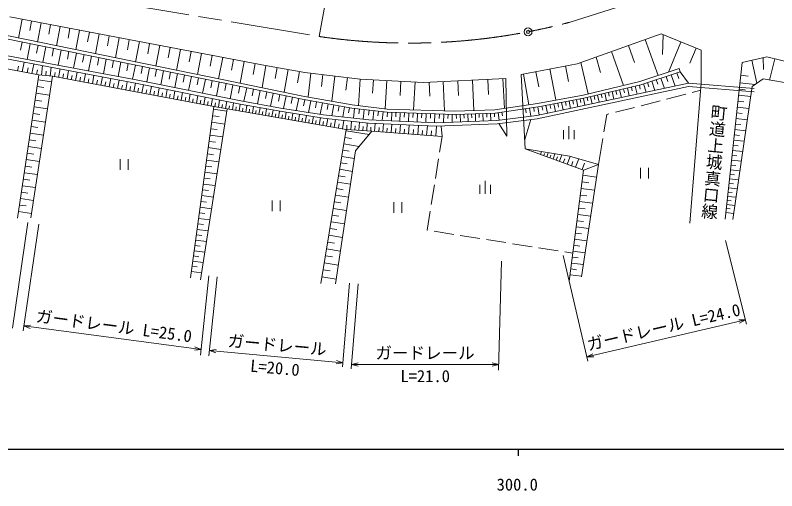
# Model space of a CAD drawing. Units: millimetres, scale not verified. Extents: x 40000 to 680000, y 20000 to 380000.
# Drawn here: x 291957 to 407074, y 198715 to 270640 of the extents above; entities that cross this region are included whole.
import ezdxf
from ezdxf.enums import TextEntityAlignment as Align

# ---------------------------------------------------------------- set-up
doc = ezdxf.new("R2010")
doc.units = ezdxf.units.MM
doc.header["$LTSCALE"] = 1000
doc.header["$PDMODE"] = 32
doc.header["$PDSIZE"] = 500
doc.linetypes.add('CHAIN', pattern=[18.5, 12, -1.5, 3.5, -1.5])
for name, color, linetype, lineweight in [('M-BGD', 7, 'Continuous', 13), ('M-BMK', 2, 'CHAIN', 13), ('M-BMK-SRVR', 3, 'Continuous', 13), ('M-STR-HTXT', 7, 'Continuous', 13), ('M-TTL-BAND', 7, 'Continuous', 25)]:
    doc.layers.add(name, color=color, linetype=linetype, lineweight=lineweight)
doc.styles.add('@ＭＳ ゴシック', font='')
doc.styles.add('ＭＳ ゴシック', font='')
doc.styles.get('@ＭＳ ゴシック').set_extended_font_data('@MS Gothic')
doc.styles.get('ＭＳ ゴシック').set_extended_font_data('MS Gothic')

msp = doc.modelspace()

# ---------------------------------------------------------------- linework, layer by layer
at = {"layer": 'M-BGD'}
for p, q in [((291134, 270381), (303050, 268110)), ((292992, 270027), (292446, 267161)), ((294425, 269754), (294152, 268321)), ((295858, 269481), (295305, 266580)), ((297308, 269204), (297032, 267754)), ((298759, 268928), (298199, 265991)), ((300227, 268648), (299947, 267180)), ((301696, 268368), (301129, 265395)), ((303182, 268085), (302899, 266598)), ((303050, 268110), (329771, 263030)), ((304668, 267802), (304096, 264792)), ((306174, 267516), (305887, 266011)), ((307679, 267230), (307099, 264181)), ((376887, 263305), (389609, 267812)), ((389609, 267812), (395642, 265340)), ((389920, 267684), (389789, 264696)), ((293018, 266576), (292778, 265374)), ((294219, 266332), (293737, 263962)), ((295404, 266091), (295163, 264906)), ((309203, 266940), (308914, 265415)), ((310728, 266650), (310141, 263562)), ((312272, 266357), (311979, 264813)), ((313816, 266063), (313222, 262935)), ((384638, 266051), (385547, 263486)), ((387203, 266960), (389132, 261514)), ((392593, 266589), (390730, 262041)), ((273627, 265782), (295539, 261609)), ((296589, 265850), (296115, 263516)), ((297756, 265613), (297519, 264446)), ((298923, 265376), (298456, 263077)), ((300073, 265142), (299839, 263993)), ((301222, 264908), (300761, 262640)), ((315380, 265766), (315083, 264202)), ((316944, 265469), (316342, 262301)), ((318528, 265167), (318227, 263583)), ((320112, 264866), (319502, 261658)), ((382073, 265142), (383890, 260012)), ((394867, 265658), (393936, 263384)), ((395642, 265340), (395660, 260349)), ((302356, 264678), (302125, 263544)), ((303490, 264447), (303035, 262209)), ((304609, 264220), (304381, 263101)), ((305728, 263992), (305279, 261784)), ((306832, 263768), (306608, 262664)), ((321716, 264561), (321411, 262957)), ((323321, 264256), (322703, 261007)), ((324946, 263947), (324637, 262323)), ((326571, 263639), (325945, 260347)), ((379757, 264321), (380452, 261966)), ((401824, 263504), (405580, 264352)), ((403296, 263836), (404083, 260351)), ((405039, 264230), (405091, 262431)), ((405580, 264352), (412616, 262638)), ((406777, 264060), (405990, 260833)), ((292306, 262224), (292444, 262948)), ((293030, 262087), (293306, 263534)), ((293756, 261948), (293894, 262674)), ((294482, 261810), (294758, 263262)), ((295914, 261572), (296054, 263019)), ((297242, 261444), (297371, 262772)), ((298521, 261237), (298760, 262512)), ((307936, 263543), (307493, 261364)), ((309026, 263322), (308804, 262232)), ((310115, 263100), (309678, 260950)), ((311191, 262882), (310972, 261807)), ((312266, 262663), (311834, 260541)), ((328216, 263326), (327903, 261680)), ((329862, 263014), (329280, 259669)), ((329771, 263030), (335722, 261994)), ((331535, 262723), (331244, 261050)), ((368455, 261669), (376887, 263305)), ((372792, 262511), (373698, 257839)), ((375127, 262964), (375580, 260628)), ((377440, 263501), (378567, 258746)), ((392469, 262089), (392312, 262563)), ((399262, 239809), (401824, 263504)), ((295539, 261609), (292322, 239969)), ((294312, 239996), (297604, 261409)), ((295195, 261674), (295331, 262388)), ((297604, 261409), (295539, 261609)), ((296578, 261508), (296642, 262172)), ((297604, 261409), (321983, 256845)), ((297884, 261356), (298003, 261994)), ((299158, 261118), (299277, 261755)), ((299795, 260999), (300034, 262273)), ((300432, 260879), (300552, 261516)), ((301069, 260760), (301308, 262034)), ((302343, 260522), (302581, 261795)), ((303616, 260283), (303855, 261557)), ((304889, 260045), (305128, 261318)), ((313327, 262448), (313111, 261387)), ((314388, 262232), (313958, 260121)), ((315443, 262017), (315228, 260962)), ((316498, 261801), (316065, 259696)), ((317550, 261585), (317334, 260532)), ((318603, 261368), (318171, 259270)), ((333208, 262432), (332609, 258991)), ((334928, 262133), (334629, 260412)), ((335722, 261994), (344078, 260985)), ((336656, 261882), (336220, 258275)), ((338459, 261664), (338241, 259860)), ((340263, 261446), (339801, 257628)), ((368455, 261669), (369047, 250435)), ((368798, 261736), (369613, 257089)), ((370662, 262097), (371131, 259796)), ((390346, 261388), (390602, 260610)), ((391123, 261644), (391692, 259920)), ((391985, 261929), (392270, 261067)), ((393709, 260350), (392469, 262089)), ((401613, 261551), (402764, 261426)), ((295428, 260863), (297473, 260559)), ((301706, 260641), (301825, 261278)), ((302980, 260402), (303099, 261039)), ((304253, 260164), (304372, 260801)), ((305523, 259926), (305642, 260560)), ((306156, 259808), (306394, 261075)), ((306784, 259690), (306902, 260318)), ((307412, 259573), (307647, 260828)), ((308655, 259340), (308888, 260584)), ((309887, 259109), (310118, 260341)), ((319652, 261152), (319436, 260104)), ((320701, 260937), (320271, 258846)), ((321746, 260722), (321531, 259677)), ((322791, 260507), (322362, 258424)), ((323832, 260293), (323618, 259251)), ((342171, 261215), (341941, 259306)), ((344080, 260985), (343869, 256957)), ((344078, 260985), (353692, 260482)), ((346094, 260879), (345988, 258866)), ((348108, 260774), (347884, 256490)), ((350250, 260662), (350138, 258520)), ((352392, 260550), (352171, 256321)), ((353692, 260482), (366119, 261067)), ((354506, 260520), (354606, 258405)), ((356621, 260620), (356831, 256166)), ((358848, 260725), (358953, 258498)), ((361075, 260829), (361292, 256221)), ((363379, 260938), (363488, 258634)), ((365683, 261046), (365895, 256548)), ((366119, 261067), (366255, 252371)), ((386904, 260251), (387321, 258988)), ((387535, 260460), (387744, 259828)), ((388167, 260669), (388630, 259267)), ((388868, 260900), (389099, 260199)), ((389569, 261131), (390082, 259576)), ((395660, 260349), (393929, 239208)), ((401488, 260400), (403791, 260151)), ((403368, 259861), (405026, 260997)), ((405026, 260997), (411738, 259858)), ((295276, 259845), (296294, 259694)), ((308033, 259456), (308150, 260078)), ((309271, 259225), (309387, 259841)), ((310497, 258995), (310612, 259606)), ((311108, 258881), (311336, 260102)), ((311712, 258768), (311826, 259372)), ((312317, 258655), (312543, 259864)), ((312916, 258543), (313028, 259142)), ((313515, 258430), (313739, 259628)), ((314702, 258208), (314924, 259395)), ((315878, 257988), (316098, 259164)), ((324874, 260078), (324447, 258003)), ((325911, 259865), (325698, 258827)), ((326949, 259651), (326531, 257620)), ((327965, 259443), (327756, 258427)), ((328980, 259234), (328571, 257246)), ((329974, 259029), (329770, 258035)), ((382184, 259092), (382456, 257951)), ((382755, 259228), (382891, 258658)), ((383325, 259364), (383603, 258196)), ((383910, 259503), (384049, 258919)), ((384494, 259642), (384778, 258446)), ((385091, 259784), (385234, 259186)), ((385689, 259926), (385981, 258702)), ((386301, 260072), (386447, 259460)), ((394300, 258955), (395573, 259284)), ((400436, 239759), (403368, 259861)), ((401388, 259470), (402317, 259370)), ((295125, 258828), (297160, 258525)), ((314108, 258319), (314219, 258913)), ((315290, 258098), (315400, 258686)), ((316460, 257879), (316569, 258462)), ((317043, 257770), (317261, 258935)), ((317620, 257662), (317728, 258239)), ((318197, 257554), (318413, 258708)), ((318767, 257447), (318874, 258018)), ((319338, 257340), (319552, 258482)), ((320463, 257130), (320674, 258255)), ((321572, 256922), (321780, 258031)), ((330968, 258825), (330568, 256879)), ((331941, 258625), (331741, 257652)), ((332914, 258425), (332525, 256531)), ((333861, 258230), (333666, 257283)), ((334807, 258035), (334436, 256229)), ((376794, 257868), (376996, 256788)), ((377334, 257968), (377435, 257429)), ((377874, 258069), (378071, 257017)), ((378396, 258191), (378520, 257670)), ((378917, 258315), (379170, 257251)), ((379449, 258441), (379575, 257909)), ((379981, 258568), (380240, 257479)), ((380525, 258698), (380655, 258153)), ((381070, 258827), (381335, 257712)), ((381627, 258960), (381760, 258402)), ((390426, 257956), (393331, 258705)), ((401287, 258541), (403146, 258340)), ((294824, 256803), (296849, 256502)), ((294975, 257815), (295987, 257665)), ((321983, 256845), (318449, 230903)), ((319900, 257235), (320006, 257798)), ((321018, 257026), (321122, 257581)), ((323992, 256482), (321983, 256845)), ((322117, 256821), (322216, 257366)), ((322663, 256722), (322860, 257813)), ((323198, 256625), (323294, 257160)), ((323732, 256529), (323926, 257598)), ((324254, 256437), (324344, 256958)), ((324775, 256347), (324955, 257390)), ((325283, 256259), (325370, 256767)), ((325790, 256172), (325964, 257186)), ((326798, 255998), (326971, 257006)), ((327799, 255826), (327972, 256827)), ((335712, 257858), (335548, 256951)), ((336620, 257695), (336302, 255934)), ((337500, 257536), (337341, 256655)), ((338381, 257377), (338070, 255654)), ((339242, 257221), (339087, 256360)), ((340104, 257066), (339810, 255436)), ((340919, 256919), (340772, 256104)), ((341734, 256772), (341460, 255251)), ((370955, 256778), (371135, 255539)), ((371571, 256892), (371686, 256276)), ((372187, 257007), (372410, 255810)), ((372785, 257119), (372897, 256520)), ((373383, 257230), (373601, 256064)), ((373966, 257339), (374075, 256756)), ((374550, 257448), (374762, 256311)), ((375118, 257554), (375224, 256986)), ((375686, 257661), (375893, 256553)), ((376240, 257764), (376344, 257210)), ((386553, 256956), (389458, 257706)), ((401093, 256749), (402886, 256555)), ((401190, 257645), (402086, 257548)), ((294674, 255795), (295682, 255645)), ((319966, 230639), (323992, 256482)), ((321926, 256428), (323940, 256153)), ((323992, 256482), (341995, 253380)), ((326294, 256085), (326380, 256589)), ((327298, 255912), (327385, 256413)), ((328297, 255740), (328383, 256238)), ((328795, 255654), (328966, 256650)), ((329290, 255569), (329375, 256064)), ((329784, 255484), (329955, 256473)), ((330277, 255399), (330362, 255891)), ((330770, 255314), (330939, 256297)), ((331263, 255229), (331347, 255718)), ((331755, 255144), (331924, 256122)), ((332745, 254974), (332915, 255963)), ((333748, 254801), (333921, 255804)), ((334765, 254626), (334940, 255643)), ((342494, 256634), (342357, 255874)), ((343258, 256525), (343089, 255069)), ((343986, 256440), (343901, 255712)), ((344714, 256355), (344545, 254907)), ((345438, 256271), (345354, 255547)), ((346163, 256187), (345999, 254783)), ((346864, 256105), (346783, 255403)), ((347566, 256023), (347414, 254720)), ((348218, 255953), (348196, 255297)), ((348874, 255931), (348832, 254656)), ((349512, 255909), (349490, 255272)), ((350149, 255888), (350106, 254598)), ((350794, 255867), (350772, 255222)), ((351439, 255845), (351395, 254540)), ((352091, 255824), (352069, 255171)), ((352744, 255802), (352700, 254482)), ((353404, 255780), (353382, 255120)), ((354064, 255758), (354019, 254422)), ((354731, 255736), (354709, 255068)), ((355399, 255713), (355354, 254362)), ((356075, 255691), (356052, 255015)), ((356750, 255668), (356708, 254393)), ((357388, 255647), (357367, 255010)), ((358025, 255626), (357986, 254442)), ((358617, 255620), (358640, 255028)), ((359209, 255642), (359252, 254491)), ((359784, 255664), (359806, 255088)), ((360360, 255686), (360403, 254535)), ((360935, 255707), (360957, 255132)), ((361510, 255729), (361554, 254580)), ((362085, 255751), (362107, 255176)), ((362660, 255772), (362703, 254624)), ((363234, 255794), (363256, 255220)), ((363808, 255816), (363852, 254668)), ((364382, 255837), (364404, 255263)), ((364952, 255906), (365120, 254749)), ((365530, 255990), (365614, 255412)), ((369098, 256508), (369187, 255897)), ((369709, 256597), (369890, 255352)), ((370332, 256688), (370423, 256065)), ((380941, 253001), (381378, 255620)), ((381378, 255620), (381712, 255707)), ((382680, 255956), (385585, 256706)), ((401000, 255885), (401864, 255791)), ((294525, 254787), (296540, 254488)), ((321657, 254452), (323633, 254182)), ((321792, 255440), (322780, 255305)), ((332250, 255059), (332335, 255554)), ((333246, 254887), (333333, 255389)), ((334257, 254713), (334344, 255222)), ((335281, 254537), (335369, 255052)), ((335796, 254448), (335974, 255479)), ((336319, 254358), (336409, 254881)), ((336842, 254268), (337022, 255313)), ((337371, 254177), (337463, 254707)), ((337901, 254085), (338084, 255145)), ((338454, 253990), (338550, 254543)), ((339007, 253895), (339198, 255001)), ((340183, 253692), (340386, 254868)), ((341433, 253477), (341649, 254727)), ((342696, 253330), (342787, 254600)), ((343917, 253243), (344005, 254464)), ((368972, 251865), (369902, 254849)), ((400907, 255021), (402635, 254834)), ((294376, 253785), (295378, 253636)), ((321525, 253482), (322495, 253350)), ((341995, 253380), (338165, 230086)), ((339595, 253794), (339696, 254382)), ((340808, 253585), (340916, 254210)), ((341995, 253380), (345871, 253103)), ((342061, 253375), (342107, 254010)), ((343307, 253286), (343350, 253897)), ((344505, 253201), (344547, 253788)), ((345092, 253159), (345176, 254333)), ((345689, 253116), (345731, 253713)), ((346286, 253072), (346374, 254266)), ((346900, 253027), (346946, 253641)), ((347515, 252981), (347606, 254211)), ((348148, 252935), (348194, 253567)), ((348781, 252888), (348874, 254153)), ((349432, 252839), (349480, 253491)), ((350084, 252791), (350180, 254095)), ((350755, 252742), (350805, 253413)), ((351426, 252692), (351525, 254034)), ((352117, 252641), (352168, 253332)), ((352808, 252590), (352910, 253972)), ((354150, 252490), (354255, 253911)), ((355532, 252388), (355641, 253852)), ((356339, 253879), (356493, 252317)), ((366255, 252371), (365074, 254240)), ((374856, 251870), (374856, 253270)), ((375656, 251870), (375656, 253870)), ((376456, 251870), (376456, 253270)), ((400726, 253354), (402393, 253174)), ((400816, 254187), (401650, 254097)), ((294227, 252782), (296232, 252484)), ((321393, 252513), (323332, 252248)), ((341796, 252165), (342794, 252001)), ((341960, 253164), (345443, 252591)), ((343399, 250150), (345871, 253103)), ((345871, 253103), (356493, 252317)), ((353479, 252540), (353529, 253211)), ((354841, 252439), (354892, 253130)), ((356493, 252317), (356110, 249917)), ((400639, 252551), (401443, 252464)), ((294078, 251785), (295076, 251636)), ((321263, 251561), (322215, 251432)), ((341631, 251167), (343933, 250788)), ((380118, 248069), (380777, 252015)), ((400469, 250973), (401243, 250890)), ((400553, 251748), (402159, 251574)), ((293930, 250787), (295925, 250490)), ((321134, 250610), (323037, 250351)), ((340346, 230032), (343399, 250150)), ((341475, 250217), (342425, 250061)), ((369047, 250435), (377880, 247200)), ((375756, 249305), (369047, 250435)), ((371375, 249582), (371534, 250016)), ((372314, 249238), (372537, 249847)), ((400385, 250199), (401934, 250031)), ((293635, 248802), (295620, 248506)), ((293782, 249794), (294775, 249647)), ((307844, 248859), (307844, 247259)), ((309044, 247259), (309044, 248859)), ((320879, 248743), (322746, 248488)), ((321007, 249676), (321940, 249549)), ((341319, 249268), (343218, 248956)), ((355953, 248929), (355481, 245966)), ((371845, 249410), (371956, 249715)), ((372784, 249066), (372927, 249458)), ((373253, 248894), (373540, 249678)), ((373735, 248718), (373911, 249200)), ((374217, 248542), (374570, 249505)), ((374804, 248326), (375020, 248914)), ((375392, 248111), (375822, 249286)), ((380118, 248069), (375756, 249305)), ((376663, 247646), (377128, 248916)), ((400224, 248705), (401717, 248544)), ((400304, 249452), (401051, 249371)), ((293488, 247814), (294476, 247667)), ((320755, 247827), (321671, 247702)), ((341161, 248307), (342122, 248148)), ((376027, 247878), (376260, 248514)), ((377558, 231056), (380118, 248069)), ((377634, 247290), (377990, 248261)), ((377880, 247200), (380118, 248069)), ((386476, 247551), (386476, 245951)), ((387676, 245951), (387676, 247551)), ((400146, 247985), (400866, 247908)), ((293341, 246826), (295317, 246532)), ((320630, 246911), (322462, 246661)), ((340843, 246372), (341816, 246212)), ((341003, 247345), (342926, 247029)), ((377880, 247200), (375693, 230402)), ((377780, 246433), (379832, 246166)), ((399993, 246571), (400687, 246496)), ((400068, 247265), (401508, 247110)), ((293195, 245843), (294178, 245697)), ((320507, 246012), (321406, 245890)), ((340683, 245399), (342630, 245079)), ((362980, 243610), (362980, 245610)), ((377649, 245427), (378655, 245296)), ((399845, 245208), (400515, 245135)), ((399918, 245877), (401306, 245727)), ((293049, 244860), (295015, 244568)), ((320265, 244231), (321147, 244111)), ((320385, 245113), (322183, 244868)), ((340521, 244413), (341506, 244251)), ((355323, 244979), (354851, 242016)), ((362180, 243610), (362180, 245010)), ((363780, 243610), (363780, 245010)), ((377518, 244421), (379530, 244159)), ((399773, 244538), (401112, 244393)), ((292758, 242904), (294714, 242613)), ((292904, 243882), (293882, 243737)), ((320145, 243349), (321908, 243109)), ((340359, 243428), (342330, 243104)), ((377389, 243435), (378376, 243307)), ((399633, 243247), (400924, 243108)), ((399703, 243893), (400349, 243823)), ((292614, 241931), (293587, 241786)), ((320027, 242484), (320892, 242366)), ((330784, 242603), (330784, 241003)), ((331984, 241003), (331984, 242603)), ((340195, 242430), (341193, 242266)), ((349184, 242358), (349184, 240758)), ((350384, 240758), (350384, 242358)), ((377261, 242449), (379234, 242192)), ((399499, 242003), (400743, 241868)), ((399566, 242625), (400188, 242558)), ((292469, 240958), (294415, 240669)), ((319793, 240769), (320642, 240653)), ((319909, 241618), (321640, 241382)), ((340031, 241432), (342026, 241104)), ((354694, 241029), (354231, 238124)), ((377135, 241481), (378102, 241356)), ((399369, 240803), (400569, 240673)), ((399434, 241403), (400034, 241338)), ((319677, 239920), (321376, 239688)), ((339865, 240422), (340875, 240256)), ((376886, 239566), (377834, 239443)), ((377009, 240514), (378943, 240263)), ((319564, 239087), (320397, 238973)), ((339530, 238388), (340553, 238220)), ((339699, 239411), (341719, 239079)), ((376762, 238618), (378659, 238371)), ((319339, 237436), (320156, 237324)), ((319450, 238253), (321117, 238026)), ((339362, 237366), (341408, 237029)), ((354231, 238124), (354288, 238115)), ((355276, 237959), (358239, 237490)), ((359227, 237334), (362190, 236866)), ((376641, 237688), (377571, 237567)), ((319227, 236618), (320863, 236395)), ((339192, 236330), (340228, 236160)), ((363178, 236710), (366141, 236242)), ((367129, 236086), (370092, 235618)), ((376520, 236758), (378380, 236516)), ((319009, 235013), (320613, 234795)), ((319118, 235816), (319920, 235706)), ((339022, 235294), (341093, 234954)), ((371080, 235462), (374043, 234994)), ((375031, 234838), (376245, 234646)), ((376283, 234935), (378106, 234697)), ((376401, 235846), (377313, 235728)), ((318901, 234226), (319689, 234119)), ((338849, 234245), (339898, 234073)), ((376166, 234041), (377060, 233924)), ((318689, 232666), (319461, 232561)), ((318794, 233439), (320369, 233224)), ((338677, 233197), (340774, 232852)), ((376050, 233147), (377838, 232914)), ((318584, 231894), (320129, 231683)), ((338502, 232135), (339564, 231960)), ((375822, 231393), (377575, 231165)), ((375936, 232270), (376812, 232156)), ((338328, 231073), (340451, 230724))]:
    msp.add_line(p, q, dxfattribs=at)
for points in [[(242907, 248486), (242420, 272802), (254614, 272384), (258742, 272057), (265991, 271300), (275053, 270258), (282347, 269216), (286714, 268368), (323255, 260939), (335436, 258416), (342887, 257072), (348194, 256454), (358425, 256113), (364471, 256341), (370916, 257278), (377822, 258568), (386376, 260604), (392312, 262563)], [(243407, 248496), (242930, 272284), (254586, 271885), (258696, 271559), (265936, 270803), (274989, 269762), (282264, 268723), (286617, 267877), (323155, 260450), (335341, 257925), (342814, 256577), (348156, 255955), (358426, 255613), (364516, 255842), (370998, 256785), (377926, 258079), (386512, 260122), (392469, 262089)], [(245053, 248701), (245074, 270556), (251372, 270374), (258714, 269720), (265293, 268956), (271618, 268011), (281608, 266235), (310504, 260819), (326070, 257675), (332073, 256603), (338579, 255573), (345412, 254810), (355606, 254351), (364747, 254702), (370793, 255466), (393709, 260350), (403673, 259568)], [(245553, 248700), (245573, 270041), (251343, 269874), (258663, 269222), (265227, 268461), (271537, 267518), (281519, 265743), (310409, 260328), (325976, 257184), (331990, 256110), (338512, 255077), (345373, 254311), (355604, 253850), (364788, 254203), (370876, 254972), (393743, 259846), (403633, 259069)]]:
    msp.add_lwpolyline(points, dxfattribs=at)
at = {"layer": 'M-BMK'}
msp.add_line((383818, 272093), (375846, 269591), dxfattribs=at)
msp.add_lwpolyline([(256316, 280599), (269850, 278782), (337892, 267421)], dxfattribs=at)
msp.add_arc((351585, 360908), 94484, 261.66668, 284.8781, dxfattribs=at)
at = {"layer": 'M-BMK-SRVR'}
msp.add_circle((369471, 268127), 600, dxfattribs=at)
msp.add_point((369471, 268127), dxfattribs=at)
at = {"layer": 'M-STR-HTXT'}
for p, q in [((337892, 267421), (343578, 299003)), ((293876, 239281), (291528, 223310)), ((295511, 239040), (293141, 222920)), ((399346, 236582), (402522, 223896)), ((374806, 234296), (378521, 218310)), ((365459, 233443), (365027, 216939)), ((321245, 231217), (319967, 219249)), ((322493, 231084), (321214, 219107)), ((342481, 230102), (341448, 217480)), ((343776, 229996), (342726, 217159)), ((378367, 218971), (402360, 224546)), ((402360, 224546), (401329, 224563)), ((402360, 224546), (401442, 224076)), ((293250, 223663), (294275, 223779)), ((293250, 223663), (320058, 220103)), ((293250, 223663), (294209, 223283)), ((320058, 220103), (319034, 219986)), ((320058, 220103), (319099, 220482)), ((321303, 219934), (322321, 220092)), ((321303, 219934), (341497, 218086)), ((321303, 219934), (322276, 219594)), ((378367, 218971), (379284, 219441)), ((378367, 218971), (379397, 218954)), ((341497, 218086), (340479, 217928)), ((341497, 218086), (340524, 218426)), ((342778, 217796), (343778, 218046)), ((342778, 217796), (365037, 217796)), ((342778, 217796), (343778, 217546)), ((365037, 217796), (364037, 218046)), ((365037, 217796), (364037, 217546))]:
    msp.add_line(p, q, dxfattribs=at)
at = {"layer": 'M-TTL-BAND'}
for p, q in [((40000, 205000), (579000, 205000)), ((368000, 205000), (368000, 204000))]:
    msp.add_line(p, q, dxfattribs=at)

# ---------------------------------------------------------------- texts
at = {"layer": 'M-BGD', "style": '@ＭＳ ゴシック'}
msp.add_text('町道上城真口線', height=1833, rotation=264.627, dxfattribs=at).set_placement((397604, 248440), align=Align.MIDDLE_CENTER)
at = {"layer": 'M-STR-HTXT', "style": 'ＭＳ ゴシック'}
for s, rotation, p in [('ガードレール L=24.0', 13.08, (390295, 222051)), ('ガードレール L=25.0', 352.435, (306694, 222180)), ('ガードレール', 354.772, (331427, 219309)), ('L=20.0', 354.772, (331089, 215850))]:
    msp.add_text(s, height=1833, rotation=rotation, dxfattribs=at).set_placement(p, align=Align.BOTTOM_CENTER)
for s, p in [('ガードレール', (353907, 218096)), ('L=21.0', (353929, 214596))]:
    msp.add_text(s, height=1833, dxfattribs=at).set_placement(p, align=Align.BOTTOM_CENTER)
at = {"layer": 'M-TTL-BAND', "style": 'ＭＳ ゴシック'}
msp.add_text('300.0', height=1833, dxfattribs=at).set_placement((367844, 198195), align=Align.BOTTOM_CENTER)

doc.saveas('drawing.dxf')
